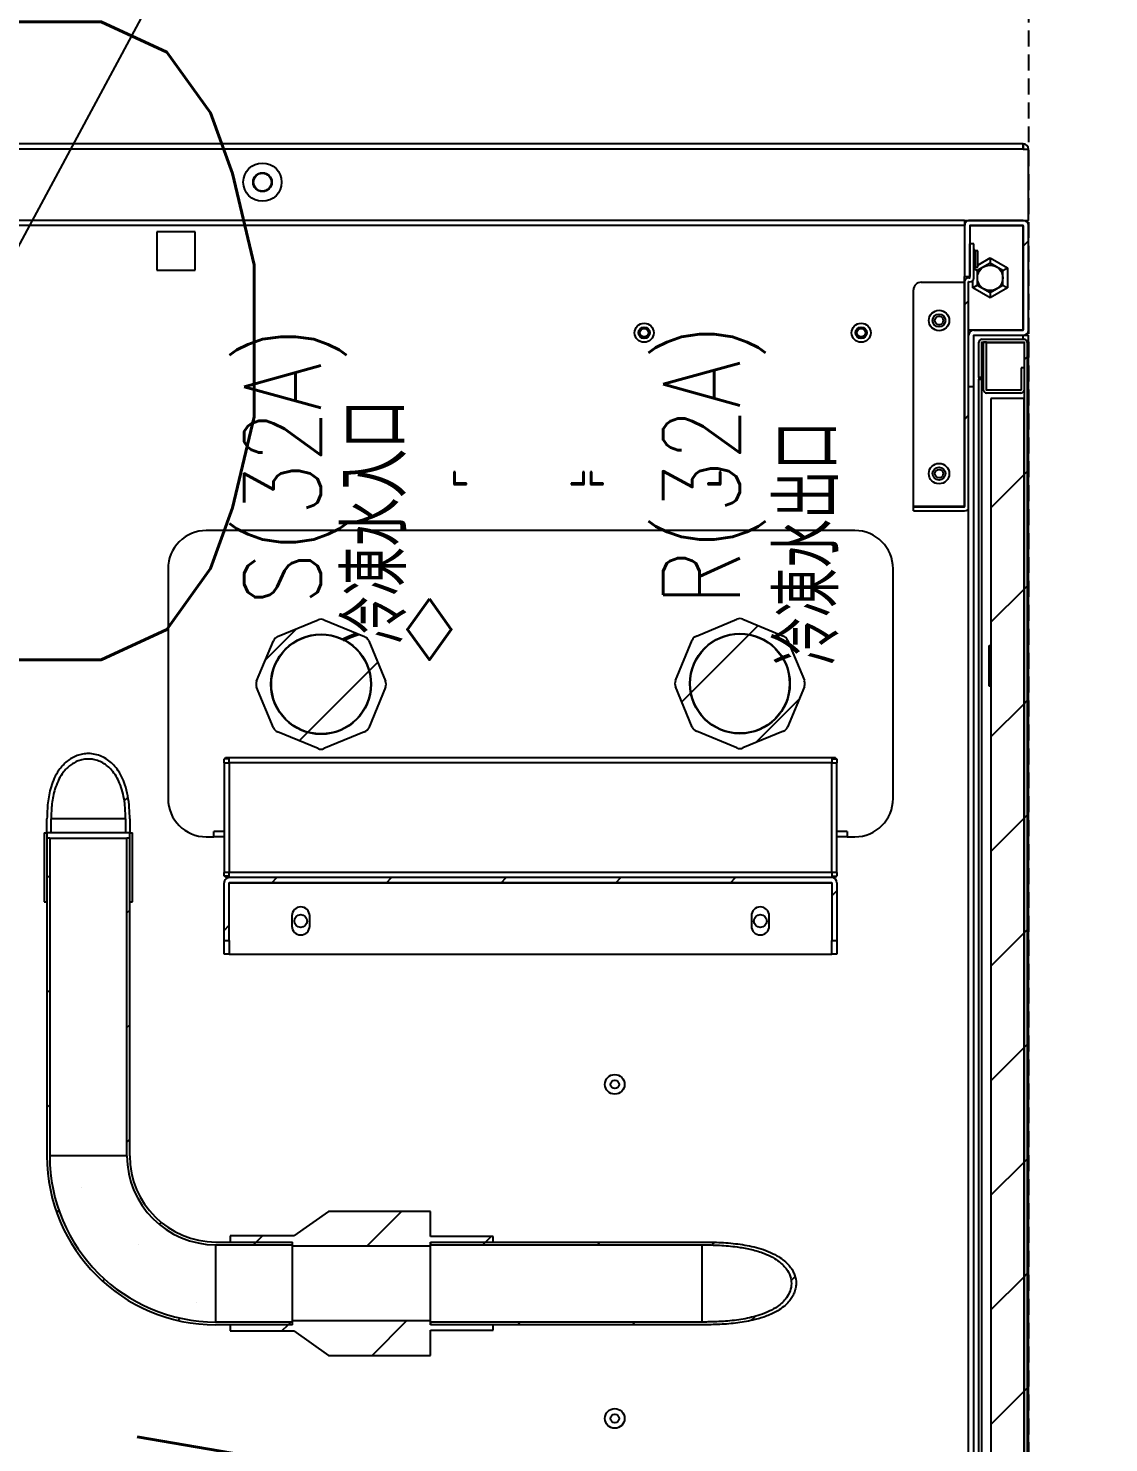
# Model space of a CAD drawing. Extents: x 225000 to 2157367, y 208400 to 840900.
# Drawn here: x 509814 to 510237, y 406983 to 407538 of the extents above; entities that cross this region are included whole.
import ezdxf
from ezdxf.enums import TextEntityAlignment as Align

# ---------------------------------------------------------------- set-up
doc = ezdxf.new("R2010")
doc.units = 0
doc.header["$LTSCALE"] = 10
doc.linetypes.add('XFDP20-DC-PH1$0$HIDDEN2', pattern=[0.1875, 0.125, -0.0625])
doc.linetypes.add('XFM2D20-DC$0$HIDDEN', pattern=[0.3, 0.2, -0.1])
for name, color, linetype in [('XFDP20-DC-PH1$0$A-EQ (PH1)', 15, 'XFDP20-DC-PH1$0$HIDDEN2'), ('XFM2D20-DC$0$M-DUCT-TEXT', 4, 'Continuous'), ('XFM2D20-DC$0$M-DUCT-TEXT-Line', 3, 'Continuous'), ('XFM2Q20-DC$0$EQUIP', 22, 'Continuous')]:
    doc.layers.add(name, color=color, linetype=linetype)
doc.styles.add('XFM2D20-DC$0$aa-txt', font='simplex.shx', dxfattribs={"width": 0.8, "bigfont": 'CHINA.shx'})
doc.styles.add('XFM2Q20-DC$0$XOL30-HVAC-EQ-L194205$0$Standard', font='txt.shx', dxfattribs={"width": 0.8, "bigfont": 'chineset.shx'})
doc.dimstyles.new('XFM2D20-DC$0$adim-100', dxfattribs={"dimscale": 100, "dimtxt": 0.25, "dimasz": 2.5, "dimexe": 0.1, "dimexo": 0.5, "dimgap": 0.15, "dimtad": 0, "dimdec": 4, "dimdsep": 46, "dimtxsty": 'XFM2D20-DC$0$aa-txt', "dimcen": 2.5, "dimclrd": 256, "dimclre": 256, "dimclrt": 256, "dimadec": 0, "dimazin": 0, "dimtfac": 1, "dimtdec": 4, "dimtmove": 0, "dimatfit": 3, "dimfxl": 1, "dimtolj": 1, "dimtzin": 0, "dimarcsym": 0})
pattern_1 = [(225, (543042.673, 161847.996), (22.45064, -22.45064), [])]
pattern_2 = [(225, (543042.67, 161847.996), (44.9013, -44.9013), []), (225, (542997.77, 161847.996), (44.9013, -44.9013), [31.75, -15.875])]

# ---------------------------------------------------------------- blocks, each defined once
blk = doc.blocks.new('Data Center Layout_L20')
blk.add_line((511825.59, 211202.31), (498925.59, 187202.31))
blk = doc.blocks.new('XFDP20-DC-PH1')
at = {"layer": 'XFDP20-DC-PH1$0$A-EQ (PH1)', "ltscale": 5, "elevation": 0}
blk.add_lwpolyline([(510205.59, 206402.31), (500475.59, 206402.31), (500475.59, 207602.31), (510205.59, 207602.31)], close=True, dxfattribs=at)
blk = doc.blocks.new('XFM2Q20-DC$0$RC-96 KW')
at = {"layer": 'XFM2Q20-DC$0$EQUIP'}
h = blk.add_hatch(dxfattribs=at)
h.set_pattern_fill('ANSI31', color=256, scale=10, angle=180, style=0)
h.set_pattern_definition(pattern_1)
edge = h.paths.add_edge_path(flags=0)
edge.add_line((538808.64, 160147.09), (538807.44, 160147.09))
edge.add_line((538807.44, 160147.09), (538807.44, 160133.3))
edge.add_arc((538807.43, 160133.3), 0.01, 270, 360, ccw=False)
edge.add_line((538807.43, 160133.29), (538790.95, 160133.29))
edge.add_arc((538790.95, 160133.3), 0.01, 180, 270, ccw=False)
edge.add_line((538790.94, 160133.3), (538790.94, 161067.88))
edge.add_arc((538790.95, 161067.88), 0.01, 450, 540, ccw=False)
edge.add_line((538790.95, 161067.89), (538807.43, 161067.89))
edge.add_arc((538807.43, 161067.88), 0.01, 360, 450, ccw=False)
edge.add_line((538807.44, 161067.88), (538807.44, 161054.09))
edge.add_line((538807.44, 161054.09), (538808.64, 161054.09))
edge.add_line((538808.64, 161054.09), (538808.64, 161067.88))
edge.add_arc((538807.43, 161067.88), 1.21, 360, 450)
edge.add_line((538807.43, 161069.09), (538790.95, 161069.09))
edge.add_arc((538790.95, 161067.88), 1.21, 450, 540)
edge.add_line((538789.74, 161067.88), (538789.74, 160133.3))
edge.add_arc((538790.95, 160133.3), 1.21, 180, 270)
edge.add_line((538790.95, 160132.09), (538807.43, 160132.09))
edge.add_arc((538807.43, 160133.3), 1.21, 270, 360)
edge.add_line((538808.64, 160133.3), (538808.64, 160147.09))
h = blk.add_hatch(dxfattribs=at)
h.set_pattern_fill('ANSI31', color=256, scale=10, angle=180, style=0)
h.set_pattern_definition(pattern_1)
h.paths.add_polyline_path([(538803.94, 160155.29), (538803.94, 161045.89), (538790.94, 161045.89), (538790.94, 160155.29)], flags=0)
h = blk.add_hatch(dxfattribs=at)
h.set_pattern_fill('ANSI31', color=256, scale=10, angle=180, style=0)
h.set_pattern_definition(pattern_1)
edge = h.paths.add_edge_path(flags=0)
edge.add_line((539023.44, 160530.33), (539023.44, 160520.44))
edge.add_line((539023.44, 160520.44), (538998.94, 160520.44))
edge.add_line((538998.94, 160520.44), (538998.94, 160518.3))
edge.add_line((538998.94, 160518.3), (539023.44, 160518.3))
edge.add_line((539023.44, 160518.3), (539023.44, 160516.67))
edge.add_line((539023.44, 160516.67), (539077.44, 160516.67))
edge.add_line((539077.44, 160516.67), (539077.44, 160518.3))
edge.add_line((539077.44, 160518.3), (539101.94, 160518.3))
edge.add_line((539101.94, 160518.3), (539101.94, 160520.71))
edge.add_line((539101.94, 160520.71), (539076.94, 160520.71))
edge.add_spline(control_points=[(539076.94, 160520.71), (539072.47, 160523.95), (539067.96, 160527.15), (539063.44, 160530.33)], knot_values=[0.114698, 0.114698, 0.114698, 0.114698, 0.131287, 0.131287, 0.131287, 0.131287], weights=[1, 1, 1, 1], degree=3, periodic=0)
edge.add_line((539063.44, 160530.33), (539023.44, 160530.33))
h = blk.add_hatch(dxfattribs=at)
h.set_pattern_fill('ANSI31', color=256, scale=10, angle=180, style=0)
h.set_pattern_definition(pattern_1)
edge = h.paths.add_edge_path(flags=0)
edge.add_line((538917.04, 160485.86), (539023.44, 160485.86))
edge.add_line((539023.44, 160485.86), (539023.44, 160486.95))
edge.add_line((539023.44, 160486.95), (538917.04, 160486.95))
edge.add_spline(control_points=[(538917.04, 160486.95), (538912.47, 160486.95), (538907.88, 160487.16), (538903.35, 160487.77), (538899.96, 160488.22), (538896.57, 160488.92), (538893.35, 160490.09), (538891.23, 160490.86), (538889.15, 160491.87), (538887.32, 160493.2), (538886.13, 160494.06), (538885.03, 160495.09), (538884.14, 160496.27), (538883.46, 160497.18), (538882.89, 160498.21), (538882.54, 160499.3), (538882.24, 160500.19), (538882.08, 160501.14), (538882.08, 160502.08), (538882.08, 160503.1), (538882.27, 160504.12), (538882.61, 160505.08), (538882.95, 160506.03), (538883.44, 160506.94), (538884.04, 160507.76), (538884.96, 160509.03), (538886.15, 160510.13), (538887.42, 160511.04), (538889.51, 160512.53), (538891.9, 160513.61), (538894.33, 160514.42), (538900.85, 160516.58), (538907.89, 160517.08), (538914.76, 160517.2), (538915.52, 160517.21), (538916.28, 160517.22), (538917.04, 160517.22)], knot_values=[0.12517, 0.12517, 0.12517, 0.12517, 0.139, 0.139, 0.139, 0.149359, 0.149359, 0.149359, 0.156209, 0.156209, 0.156209, 0.160662, 0.160662, 0.160662, 0.164117, 0.164117, 0.164117, 0.16695, 0.16695, 0.16695, 0.169995, 0.169995, 0.169995, 0.173018, 0.173018, 0.173018, 0.177746, 0.177746, 0.177746, 0.185473, 0.185473, 0.185473, 0.206371, 0.206371, 0.206371, 0.20866, 0.20866, 0.20866, 0.20866], weights=[1, 1, 1, 1, 1, 1, 1, 1, 1, 1, 1, 1, 1, 1, 1, 1, 1, 1, 1, 1, 1, 1, 1, 1, 1, 1, 1, 1, 1, 1, 1, 1, 1, 1, 1, 1, 1], degree=3, periodic=0)
edge.add_line((538917.04, 160517.22), (539023.44, 160517.22))
edge.add_line((539023.44, 160517.22), (539023.44, 160518.3))
edge.add_line((539023.44, 160518.3), (538917.04, 160518.3))
edge.add_spline(control_points=[(538917.04, 160518.3), (538910.08, 160518.3), (538903.02, 160517.94), (538896.27, 160516.26), (538893.19, 160515.49), (538890.13, 160514.4), (538887.41, 160512.76), (538885.8, 160511.79), (538884.28, 160510.6), (538883.05, 160509.18), (538882.21, 160508.2), (538881.49, 160507.09), (538881, 160505.9), (538880.5, 160504.7), (538880.22, 160503.38), (538880.22, 160502.08), (538880.22, 160501.8), (538880.23, 160501.51), (538880.26, 160501.23), (538880.35, 160500.11), (538880.66, 160499), (538881.12, 160497.98), (538881.66, 160496.77), (538882.44, 160495.65), (538883.33, 160494.67), (538884.59, 160493.29), (538886.12, 160492.15), (538887.73, 160491.21), (538889.96, 160489.92), (538892.4, 160488.98), (538894.88, 160488.28), (538902.02, 160486.25), (538909.61, 160485.86), (538917.04, 160485.86)], knot_values=[0.133975, 0.133975, 0.133975, 0.133975, 0.155289, 0.155289, 0.155289, 0.164946, 0.164946, 0.164946, 0.170642, 0.170642, 0.170642, 0.174542, 0.174542, 0.174542, 0.178487, 0.178487, 0.178487, 0.179339, 0.179339, 0.179339, 0.182746, 0.182746, 0.182746, 0.186791, 0.186791, 0.186791, 0.192477, 0.192477, 0.192477, 0.200322, 0.200322, 0.200322, 0.223181, 0.223181, 0.223181, 0.223181], weights=[1, 1, 1, 1, 1, 1, 1, 1, 1, 1, 1, 1, 1, 1, 1, 1, 1, 1, 1, 1, 1, 1, 1, 1, 1, 1, 1, 1, 1, 1, 1, 1, 1, 1], degree=3, periodic=0)
h = blk.add_hatch(dxfattribs=at)
h.set_pattern_fill('ANSI31', color=256, scale=10, angle=180, style=0)
h.set_pattern_definition(pattern_1)
edge = h.paths.add_edge_path(flags=0)
edge.add_line((539172.57, 160327.58), (539173.65, 160327.58))
edge.add_line((539173.65, 160327.58), (539173.65, 160452.08))
edge.add_arc((539107.44, 160452.08), 66.22, 360, 450)
edge.add_line((539107.44, 160518.3), (539077.44, 160518.3))
edge.add_line((539077.44, 160518.3), (539077.44, 160517.22))
edge.add_line((539077.44, 160517.22), (539107.44, 160517.22))
edge.add_arc((539107.44, 160452.08), 65.13, 360, 450, ccw=False)
edge.add_line((539172.57, 160452.08), (539172.57, 160327.58))
h = blk.add_hatch(dxfattribs=at)
h.set_pattern_fill('ANSI31', color=256, scale=10, angle=180, style=0)
h.set_pattern_definition(pattern_1)
edge = h.paths.add_edge_path(flags=0)
edge.add_line((538998.94, 160485.86), (538998.94, 160483.72))
edge.add_line((538998.94, 160483.72), (539023.44, 160483.72))
edge.add_line((539023.44, 160483.72), (539023.44, 160473.84))
edge.add_line((539023.44, 160473.84), (539063.44, 160473.84))
edge.add_spline(control_points=[(539063.44, 160473.84), (539067.96, 160477.02), (539072.47, 160480.21), (539076.94, 160483.46)], knot_values=[0.043511, 0.043511, 0.043511, 0.043511, 0.060088, 0.060088, 0.060088, 0.060088], weights=[1, 1, 1, 1], degree=3, periodic=0)
edge.add_line((539076.94, 160483.46), (539101.94, 160483.46))
edge.add_line((539101.94, 160483.46), (539101.94, 160485.86))
edge.add_line((539101.94, 160485.86), (539077.44, 160485.86))
edge.add_line((539077.44, 160485.86), (539077.44, 160487.5))
edge.add_line((539077.44, 160487.5), (539023.44, 160487.5))
edge.add_line((539023.44, 160487.5), (539023.44, 160485.86))
edge.add_line((539023.44, 160485.86), (538998.94, 160485.86))
h = blk.add_hatch(dxfattribs=at)
h.set_pattern_fill('ANSI31', color=256, scale=10, angle=180, style=0)
h.set_pattern_definition(pattern_1)
edge = h.paths.add_edge_path(flags=0)
edge.add_arc((539107.44, 160452.08), 33.78, 360, 450, ccw=False)
edge.add_line((539141.22, 160452.08), (539141.22, 160327.58))
edge.add_line((539141.22, 160327.58), (539142.3, 160327.58))
edge.add_line((539142.3, 160327.58), (539142.3, 160452.08))
edge.add_arc((539107.44, 160452.08), 34.87, 360, 450)
edge.add_line((539107.44, 160486.95), (539077.44, 160486.95))
edge.add_line((539077.44, 160486.95), (539077.44, 160485.86))
edge.add_line((539077.44, 160485.86), (539107.44, 160485.86))
h = blk.add_hatch(dxfattribs=at)
h.set_pattern_fill('ANSI31', color=256, scale=10, angle=180, style=0)
h.set_pattern_definition(pattern_1)
edge = h.paths.add_edge_path(flags=0)
edge.add_line((539104.24, 160345.07), (539104.24, 160367.69))
edge.add_line((539104.24, 160367.69), (539102.24, 160367.69))
edge.add_line((539102.24, 160367.69), (539102.24, 160345.07))
edge.add_arc((539102.23, 160345.07), 0.01, 270, 360, ccw=False)
edge.add_line((539102.23, 160345.06), (538866.25, 160345.06))
edge.add_arc((538866.25, 160345.07), 0.01, 180, 270, ccw=False)
edge.add_line((538866.24, 160345.07), (538866.24, 160367.69))
edge.add_line((538866.24, 160367.69), (538864.24, 160367.69))
edge.add_line((538864.24, 160367.69), (538864.24, 160345.07))
edge.add_arc((538866.25, 160345.07), 2.01, 180, 270)
edge.add_line((538866.25, 160343.06), (539102.23, 160343.06))
edge.add_arc((539102.23, 160345.07), 2.01, 270, 360)
h = blk.add_hatch(dxfattribs=at)
h.set_pattern_fill('ANSI31', color=256, scale=10, angle=180, style=0)
h.set_pattern_definition(pattern_1)
h.paths.add_polyline_path([(539141.23, 160352.58), (539140.15, 160352.58), (539140.15, 160325.58), (539141.23, 160325.58)], flags=0)
h = blk.add_hatch(dxfattribs=at)
h.set_pattern_fill('ANSI31', color=256, scale=10, angle=180, style=0)
h.set_pattern_definition(pattern_1)
edge = h.paths.add_edge_path(flags=0)
edge.add_line((539142.86, 160325.58), (539141.23, 160325.58))
edge.add_line((539141.23, 160325.58), (539141.23, 160320.08))
edge.add_spline(control_points=[(539141.23, 160320.08), (539141.23, 160318.62), (539141.28, 160317.16), (539141.39, 160315.71), (539141.62, 160312.61), (539142.13, 160309.5), (539143.12, 160306.56), (539143.84, 160304.43), (539144.85, 160302.35), (539146.19, 160300.55), (539147.23, 160299.15), (539148.49, 160297.88), (539149.93, 160296.89), (539151.37, 160295.89), (539153.03, 160295.15), (539154.74, 160294.78), (539155.62, 160294.58), (539156.53, 160294.48), (539157.44, 160294.48), (539158.94, 160294.48), (539160.46, 160294.76), (539161.87, 160295.28), (539163.28, 160295.8), (539164.61, 160296.58), (539165.78, 160297.51), (539167, 160298.49), (539168.07, 160299.67), (539168.97, 160300.95), (539170.36, 160302.93), (539171.36, 160305.2), (539172.05, 160307.52), (539173.26, 160311.56), (539173.64, 160315.86), (539173.64, 160320.08)], knot_values=[0.100824, 0.100824, 0.100824, 0.100824, 0.105186, 0.105186, 0.105186, 0.114477, 0.114477, 0.114477, 0.121226, 0.121226, 0.121226, 0.126439, 0.126439, 0.126439, 0.131705, 0.131705, 0.131705, 0.134382, 0.134382, 0.134382, 0.138893, 0.138893, 0.138893, 0.143384, 0.143384, 0.143384, 0.148053, 0.148053, 0.148053, 0.155325, 0.155325, 0.155325, 0.168047, 0.168047, 0.168047, 0.168047], weights=[1, 1, 1, 1, 1, 1, 1, 1, 1, 1, 1, 1, 1, 1, 1, 1, 1, 1, 1, 1, 1, 1, 1, 1, 1, 1, 1, 1, 1, 1, 1, 1, 1, 1], degree=3, periodic=0)
edge.add_line((539173.64, 160320.08), (539173.64, 160325.58))
edge.add_line((539173.64, 160325.58), (539172.01, 160325.58))
edge.add_line((539172.01, 160325.58), (539172.01, 160320.08))
edge.add_spline(control_points=[(539172.01, 160320.08), (539172.01, 160320.07), (539172.01, 160320.06), (539172.01, 160320.05), (539172.01, 160316.13), (539171.64, 160312.15), (539170.51, 160308.41), (539169.86, 160306.28), (539168.94, 160304.19), (539167.66, 160302.38), (539166.86, 160301.24), (539165.91, 160300.19), (539164.83, 160299.32), (539163.8, 160298.48), (539162.62, 160297.79), (539161.37, 160297.33), (539160.12, 160296.86), (539158.77, 160296.61), (539157.44, 160296.61), (539156.79, 160296.61), (539156.14, 160296.67), (539155.5, 160296.78), (539154.01, 160297.04), (539152.54, 160297.63), (539151.25, 160298.45), (539149.98, 160299.26), (539148.84, 160300.31), (539147.88, 160301.48), (539146.59, 160303.08), (539145.61, 160304.93), (539144.89, 160306.85), (539144.02, 160309.16), (539143.51, 160311.61), (539143.21, 160314.05), (539142.97, 160316.05), (539142.86, 160318.07), (539142.86, 160320.08)], knot_values=[0.093058, 0.093058, 0.093058, 0.093058, 0.093095, 0.093095, 0.093095, 0.105054, 0.105054, 0.105054, 0.111829, 0.111829, 0.111829, 0.116034, 0.116034, 0.116034, 0.120074, 0.120074, 0.120074, 0.124134, 0.124134, 0.124134, 0.126073, 0.126073, 0.126073, 0.130712, 0.130712, 0.130712, 0.135304, 0.135304, 0.135304, 0.14154, 0.14154, 0.14154, 0.149023, 0.149023, 0.149023, 0.155146, 0.155146, 0.155146, 0.155146], weights=[1, 1, 1, 1, 1, 1, 1, 1, 1, 1, 1, 1, 1, 1, 1, 1, 1, 1, 1, 1, 1, 1, 1, 1, 1, 1, 1, 1, 1, 1, 1, 1, 1, 1, 1, 1, 1], degree=3, periodic=0)
edge.add_line((539142.86, 160320.08), (539142.86, 160325.58))
h = blk.add_hatch(dxfattribs=at)
h.set_pattern_fill('ANSI31', color=256, scale=10, angle=180, style=0)
h.set_pattern_definition(pattern_1)
edge = h.paths.add_edge_path(flags=0)
edge.add_line((538920.89, 160250.03), (538927.47, 160265.91))
edge.add_arc((538924.7, 160267.06), 3, 337.5, 382.5)
edge.add_line((538927.47, 160268.21), (538920.89, 160284.09))
edge.add_arc((538918.12, 160282.94), 3, 382.5, 427.5)
edge.add_line((538919.26, 160285.71), (538903.38, 160292.29))
edge.add_arc((538902.24, 160289.52), 3, 427.5, 472.5)
edge.add_line((538901.09, 160292.29), (538885.21, 160285.71))
edge.add_arc((538886.35, 160282.94), 3, 472.5, 517.5)
edge.add_line((538883.58, 160284.09), (538877, 160268.21))
edge.add_arc((538879.78, 160267.06), 3, 517.5, 562.5)
edge.add_line((538877, 160265.91), (538883.58, 160250.03))
edge.add_arc((538886.35, 160251.18), 3, 202.5, 247.5)
edge.add_line((538885.21, 160248.41), (538901.09, 160241.83))
edge.add_arc((538902.24, 160244.6), 3, 247.5, 292.5)
edge.add_line((538903.38, 160241.83), (538919.26, 160248.41))
edge.add_arc((538918.12, 160251.18), 3, 292.5, 337.5)
edge = h.paths.add_edge_path(flags=0)
edge.add_arc((538902.24, 160267.06), 19.46, 180, 540)
h = blk.add_hatch(dxfattribs=at)
h.set_pattern_fill('ANSI31', color=256, scale=10, angle=180, style=0)
h.set_pattern_definition(pattern_1)
edge = h.paths.add_edge_path(flags=0)
edge.add_line((539084.94, 160250.29), (539091.52, 160266.17))
edge.add_arc((539088.75, 160267.31), 3, 337.5, 382.5)
edge.add_line((539091.52, 160268.46), (539084.94, 160284.34))
edge.add_arc((539082.17, 160283.2), 3, 382.5, 427.5)
edge.add_line((539083.32, 160285.97), (539067.44, 160292.55))
edge.add_arc((539066.29, 160289.77), 3, 427.5, 472.5)
edge.add_line((539065.14, 160292.55), (539049.26, 160285.97))
edge.add_arc((539050.41, 160283.2), 3, 472.5, 517.5)
edge.add_line((539047.64, 160284.34), (539041.06, 160268.46))
edge.add_arc((539043.83, 160267.31), 3, 517.5, 562.5)
edge.add_line((539041.06, 160266.17), (539047.64, 160250.29))
edge.add_arc((539050.41, 160251.43), 3, 202.5, 247.5)
edge.add_line((539049.26, 160248.66), (539065.14, 160242.08))
edge.add_arc((539066.29, 160244.86), 3, 247.5, 292.5)
edge.add_line((539067.44, 160242.08), (539083.32, 160248.66))
edge.add_arc((539082.17, 160251.43), 3, 292.5, 337.5)
edge = h.paths.add_edge_path(flags=0)
edge.add_arc((539066.29, 160267.31), 19.46, 180, 540)
h = blk.add_hatch(dxfattribs=at)
h.set_pattern_fill('ANSI33', color=256, scale=10, angle=180, style=0)
h.set_pattern_definition(pattern_2)
edge = h.paths.add_edge_path(flags=0)
edge.add_arc((538902.24, 160267.06), 19.62, 180, 540)
h = blk.add_hatch(dxfattribs=at)
h.set_pattern_fill('ANSI33', color=256, scale=10, angle=180, style=0)
h.set_pattern_definition(pattern_2)
edge = h.paths.add_edge_path(flags=0)
edge.add_arc((539066.29, 160267.31), 19.62, 180, 540)
h = blk.add_hatch(dxfattribs=at)
h.set_pattern_fill('ANSI31', color=256, scale=10, angle=180, style=0)
h.set_pattern_definition(pattern_1)
edge = h.paths.add_edge_path(flags=0)
edge.add_line((538812.63, 160109.69), (538812.25, 160109.69))
edge.add_arc((538812.25, 160108.08), 1.61, 450, 540)
edge.add_line((538810.64, 160108.08), (538810.64, 160094.69))
edge.add_line((538810.64, 160094.69), (538812.24, 160094.69))
edge.add_line((538812.24, 160094.69), (538812.24, 160108.08))
edge.add_arc((538812.25, 160108.08), 0.01, 450, 540, ccw=False)
edge.add_line((538812.25, 160108.09), (538812.63, 160108.09))
edge.add_arc((538812.63, 160109.7), 1.61, 270, 360)
edge.add_line((538814.24, 160109.7), (538814.24, 160197.78))
edge.add_arc((538814.25, 160197.78), 0.01, 450, 540, ccw=False)
edge.add_line((538814.25, 160197.79), (538834.24, 160197.79))
edge.add_line((538834.24, 160197.79), (538834.24, 160199.39))
edge.add_line((538834.24, 160199.39), (538814.25, 160199.39))
edge.add_arc((538814.25, 160197.78), 1.61, 450, 540)
edge.add_line((538812.64, 160197.78), (538812.64, 160109.7))
edge.add_arc((538812.63, 160109.7), 0.01, 270, 360, ccw=False)
h = blk.add_hatch(dxfattribs=at)
h.set_pattern_fill('ANSI31', color=256, scale=10, angle=180, style=0)
h.set_pattern_definition(pattern_1)
edge = h.paths.add_edge_path(flags=0)
edge.add_line((538810.63, 160130.59), (538791.24, 160130.59))
edge.add_arc((538791.24, 160128.59), 2, 450, 540)
edge.add_line((538789.24, 160128.59), (538789.24, 160087.59))
edge.add_arc((538791.24, 160087.59), 2, 180, 270)
edge.add_line((538791.24, 160085.59), (538812.23, 160085.59))
edge.add_arc((538812.23, 160087.59), 2, 270, 360)
edge.add_line((538814.24, 160087.59), (538814.24, 160107.59))
edge.add_line((538814.24, 160107.59), (538812.24, 160107.59))
edge.add_line((538812.24, 160107.59), (538812.24, 160087.59))
edge.add_arc((538812.23, 160087.59), 0.001, 270, 360, ccw=False)
edge.add_line((538812.23, 160087.59), (538791.24, 160087.59))
edge.add_arc((538791.24, 160087.59), 0.001, 180, 270, ccw=False)
edge.add_line((538791.24, 160087.59), (538791.24, 160128.59))
edge.add_arc((538791.24, 160128.59), 0.001, 450, 540, ccw=False)
edge.add_line((538791.24, 160128.59), (538810.63, 160128.59))
edge.add_arc((538810.63, 160130.59), 2, 270, 360)
edge.add_line((538812.64, 160130.59), (538812.64, 160150.59))
edge.add_line((538812.64, 160150.59), (538810.64, 160150.59))
edge.add_line((538810.64, 160150.59), (538810.64, 160130.59))
edge.add_arc((538810.63, 160130.59), 0.001, 270, 360, ccw=False)
for p, q in [((538789.24, 161070.59, 0), (538789.24, 160130.59, 0)), ((538789.74, 160133.3, 0), (538789.74, 161067.88, 0)), ((538790.94, 160133.3, 0), (538790.94, 161067.88, 0)), ((538807.43, 161067.79, 0), (538807.43, 160133.39, 0)), ((538810.63, 161070.59, 0), (538810.63, 160130.59, 0)), ((538807.44, 161053.38, 0), (538807.44, 160147.8, 0)), ((538808.64, 161053.38, 0), (538808.64, 160147.8, 0)), ((538790.94, 161045.89, 0), (538790.94, 160155.29, 0)), ((538803.94, 160155.29, 0), (538803.94, 161045.89, 0)), ((538810.64, 160842.28, 0), (538810.64, 160150.59, 0)), ((538812.65, 160623.44, 0), (538812.65, 160197.96, 0)), ((539063.44, 160530.33, 0), (539023.44, 160530.33, 0)), ((539023.44, 160530.33, 0), (539023.44, 160520.44, 0)), ((539076.94, 160520.71, 0), (539063.44, 160530.33, 0)), ((538917.04, 160518.3, 0), (539023.44, 160518.3, 0)), ((539023.44, 160520.44, 0), (538998.94, 160520.44, 0)), ((538998.94, 160520.44, 0), (538998.94, 160518.3, 0)), ((538998.94, 160518.3, 0), (539023.44, 160518.3, 0)), ((539023.44, 160517.22, 0), (539023.44, 160518.3, 0)), ((539023.44, 160518.3, 0), (539023.44, 160516.67, 0)), ((539101.94, 160520.71, 0), (539076.94, 160520.71, 0)), ((539077.44, 160518.3, 0), (539077.44, 160517.22, 0)), ((539077.44, 160518.3, 0), (539107.44, 160518.3, 0)), ((539077.44, 160518.3, 0), (539101.94, 160518.3, 0)), ((539077.44, 160518.3, 0), (539077.44, 160516.67, 0)), ((539101.94, 160518.3, 0), (539101.94, 160520.71, 0)), ((538917.04, 160517.22, 0), (539023.44, 160517.22, 0)), ((538917.04, 160517.22, 0), (538917.04, 160486.95, 0)), ((539077.44, 160516.67, 0), (539023.44, 160516.67, 0)), ((539023.44, 160516.67, 0), (539023.44, 160487.5, 0)), ((539077.44, 160517.22, 0), (539107.44, 160517.22, 0)), ((539077.44, 160516.67, 0), (539077.44, 160487.5, 0)), ((539107.44, 160517.22, 0), (539107.44, 160486.95, 0)), ((539023.44, 160486.95, 0), (538917.04, 160486.95, 0)), ((539023.44, 160485.86, 0), (538917.04, 160485.86, 0)), ((539023.44, 160485.86, 0), (538998.94, 160485.86, 0)), ((538998.94, 160485.86, 0), (538998.94, 160483.72, 0)), ((539023.44, 160487.5, 0), (539023.44, 160485.86, 0)), ((539023.44, 160487.5, 0), (539077.44, 160487.5, 0)), ((539023.44, 160485.86, 0), (539023.44, 160486.95, 0)), ((539077.44, 160487.5, 0), (539077.44, 160485.86, 0)), ((539077.44, 160486.95, 0), (539077.44, 160485.86, 0)), ((539107.44, 160486.95, 0), (539077.44, 160486.95, 0)), ((539107.44, 160485.86, 0), (539077.44, 160485.86, 0)), ((539101.94, 160485.86, 0), (539077.44, 160485.86, 0)), ((539101.94, 160483.46, 0), (539101.94, 160485.86, 0)), ((538998.94, 160483.72, 0), (539023.44, 160483.72, 0)), ((539023.44, 160483.72, 0), (539023.44, 160473.84, 0)), ((539063.44, 160473.84, 0), (539076.94, 160483.46, 0)), ((539076.94, 160483.46, 0), (539101.94, 160483.46, 0)), ((539023.44, 160473.84, 0), (539063.44, 160473.84, 0)), ((539141.22, 160452.08, 0), (539141.22, 160327.58, 0)), ((539142.3, 160452.08, 0), (539172.57, 160452.08, 0)), ((539142.3, 160452.08, 0), (539142.3, 160327.58, 0)), ((539172.57, 160327.58, 0), (539172.57, 160452.08, 0)), ((539173.65, 160327.58, 0), (539173.65, 160452.08, 0)), ((538864.24, 160373.06, 0), (538866.24, 160373.06, 0)), ((538864.24, 160372.89, 0), (538864.24, 160373.06, 0)), ((538866.24, 160372.89, 0), (538864.24, 160372.89, 0)), ((538864.24, 160367.69, 0), (538864.24, 160372.89, 0)), ((538866.24, 160373.06, 0), (538866.24, 160372.89, 0)), ((539102.24, 160373.06, 0), (538866.24, 160373.06, 0)), ((538866.24, 160372.89, 0), (538866.24, 160367.69, 0)), ((539102.24, 160373.06, 0), (539104.24, 160373.06, 0)), ((539102.24, 160372.89, 0), (539102.24, 160373.06, 0)), ((539104.24, 160372.89, 0), (539102.24, 160372.89, 0)), ((539102.24, 160367.69, 0), (539102.24, 160372.89, 0)), ((539104.24, 160373.06, 0), (539104.24, 160372.89, 0)), ((539104.24, 160372.89, 0), (539104.24, 160367.69, 0)), ((538866.24, 160367.69, 0), (538864.24, 160367.69, 0)), ((538864.24, 160345.07, 0), (538864.24, 160367.69, 0)), ((538866.24, 160345.07, 0), (538866.24, 160367.69, 0)), ((539102.24, 160367.69, 0), (539102.24, 160345.07, 0)), ((539104.24, 160367.69, 0), (539102.24, 160367.69, 0)), ((539104.24, 160367.69, 0), (539104.24, 160345.07, 0)), ((538890.74, 160362.06, 0), (538890.74, 160358.06, 0)), ((538897.74, 160358.06, 0), (538897.74, 160362.06, 0)), ((539070.74, 160362.06, 0), (539070.74, 160358.06, 0)), ((539077.74, 160358.06, 0), (539077.74, 160362.06, 0)), ((539141.23, 160352.58, 0), (539140.15, 160352.58, 0)), ((539140.15, 160352.58, 0), (539140.15, 160325.58, 0)), ((539141.23, 160352.58, 0), (539141.23, 160325.58, 0)), ((539173.64, 160325.58, 0), (539173.64, 160352.58, 0)), ((539174.72, 160352.58, 0), (539173.64, 160352.58, 0)), ((539174.72, 160325.58, 0), (539174.72, 160352.58, 0)), ((538866.24, 160342.55, 0), (538864.24, 160342.55, 0)), ((538864.24, 160341.05, 0), (538864.24, 160342.55, 0)), ((538864.24, 160341.05, 0), (538864.24, 160298.07, 0)), ((538864.74, 160342.55, 0), (538864.74, 160343.06, 0)), ((538864.74, 160343.06, 0), (538866.24, 160343.06, 0)), ((539102.24, 160345.07, 0), (538866.24, 160345.07, 0)), ((538866.24, 160341.05, 0), (538866.24, 160343.06, 0)), ((538866.24, 160343.06, 0), (539102.24, 160343.06, 0)), ((538866.24, 160341.05, 0), (538866.25, 160341.05, 0)), ((538866.25, 160345.06, 0), (539102.23, 160345.06, 0)), ((538866.25, 160341.05, 0), (538866.25, 160298.07, 0)), ((538866.25, 160341.05, 0), (539102.23, 160341.05, 0)), ((539102.23, 160341.05, 0), (539102.24, 160341.05, 0)), ((539102.23, 160298.07, 0), (539102.23, 160341.05, 0)), ((539102.24, 160343.06, 0), (539102.24, 160341.05, 0)), ((539102.24, 160343.06, 0), (539103.74, 160343.06, 0)), ((539102.24, 160342.56, 0), (539104.24, 160342.56, 0)), ((539103.74, 160342.56, 0), (539103.74, 160343.06, 0)), ((539104.24, 160342.56, 0), (539104.24, 160341.06, 0)), ((539104.24, 160298.07, 0), (539104.24, 160341.05, 0)), ((538860.24, 160327.09, 0), (538857.24, 160327.09, 0)), ((538860.24, 160325.04, 0), (538860.24, 160327.09, 0)), ((538860.24, 160327.09, 0), (538864.24, 160327.09, 0)), ((538860.24, 160325.04, 0), (538864.24, 160325.04, 0)), ((539104.24, 160327.09, 0), (539108.24, 160327.09, 0)), ((539104.24, 160325.04, 0), (539108.24, 160325.04, 0)), ((539111.24, 160327.09, 0), (539108.24, 160327.09, 0)), ((539108.24, 160327.09, 0), (539108.24, 160325.04, 0)), ((539141.23, 160325.58, 0), (539140.15, 160325.58, 0)), ((539141.22, 160327.58, 0), (539142.3, 160327.58, 0)), ((539141.23, 160320.08, 0), (539141.23, 160325.58, 0)), ((539141.23, 160325.58, 0), (539142.86, 160325.58, 0)), ((539172.57, 160327.58, 0), (539142.3, 160327.58, 0)), ((539142.86, 160320.08, 0), (539142.86, 160325.58, 0)), ((539142.86, 160325.58, 0), (539172.01, 160325.58, 0)), ((539172.01, 160325.58, 0), (539172.01, 160320.08, 0)), ((539172.01, 160325.58, 0), (539173.64, 160325.58, 0)), ((539172.57, 160327.58, 0), (539173.65, 160327.58, 0)), ((539174.72, 160325.58, 0), (539173.64, 160325.58, 0)), ((539173.64, 160325.58, 0), (539173.64, 160320.08, 0)), ((539142.86, 160320.08, 0), (539172.01, 160320.08, 0)), ((538842.24, 160312.09, 0), (538842.24, 160222.09, 0)), ((539126.24, 160222.09, 0), (539126.24, 160312.09, 0)), ((538864.24, 160296.57, 0), (538864.24, 160298.07, 0)), ((538866.24, 160296.57, 0), (538864.24, 160296.57, 0)), ((538864.74, 160296.57, 0), (538864.74, 160296.06, 0)), ((538866.24, 160296.06, 0), (538864.74, 160296.06, 0)), ((538866.24, 160298.07, 0), (538866.25, 160298.07, 0)), ((538866.24, 160296.06, 0), (538866.24, 160298.07, 0)), ((539102.24, 160296.06, 0), (538866.24, 160296.06, 0)), ((538866.25, 160298.07, 0), (539102.23, 160298.07, 0)), ((539102.24, 160298.07, 0), (539102.23, 160298.07, 0)), ((539102.24, 160298.07, 0), (539102.24, 160296.06, 0)), ((539102.24, 160296.57, 0), (539104.24, 160296.57, 0)), ((539103.74, 160296.06, 0), (539102.24, 160296.06, 0)), ((539103.74, 160296.57, 0), (539103.74, 160296.06, 0)), ((539104.24, 160298.07, 0), (539104.24, 160296.57, 0)), ((538885.21, 160285.71, 0), (538901.09, 160292.29, 0)), ((538903.38, 160292.29, 0), (538919.26, 160285.71, 0)), ((539049.26, 160285.97, 0), (539065.14, 160292.55, 0)), ((539067.44, 160292.55, 0), (539083.32, 160285.97, 0)), ((538877, 160268.21, 0), (538883.58, 160284.09, 0)), ((538920.89, 160284.09, 0), (538927.47, 160268.21, 0)), ((539041.06, 160268.46, 0), (539047.64, 160284.34, 0)), ((539084.94, 160284.34, 0), (539091.52, 160268.46, 0)), ((538803.94, 160268.09, 0), (538804.64, 160268.09, 0)), ((538804.64, 160268.09, 0), (538804.64, 160252.09, 0)), ((538883.58, 160250.03, 0), (538877, 160265.91, 0)), ((538927.47, 160265.91, 0), (538920.89, 160250.03, 0)), ((539047.64, 160250.29, 0), (539041.06, 160266.17, 0)), ((539091.52, 160266.17, 0), (539084.94, 160250.29, 0)), ((538804.64, 160252.09, 0), (538803.94, 160252.09, 0)), ((538901.09, 160241.83, 0), (538885.21, 160248.41, 0)), ((538919.26, 160248.41, 0), (538903.38, 160241.83, 0)), ((539065.14, 160242.08, 0), (539049.26, 160248.66, 0)), ((539083.32, 160248.66, 0), (539067.44, 160242.08, 0)), ((538857.24, 160207.09, 0), (539111.24, 160207.09, 0)), ((538812.64, 160197.78, 0), (538812.64, 160109.7, 0)), ((538814.24, 160197.78, 0), (538814.24, 160109.7, 0)), ((538814.25, 160197.69, 0), (538814.24, 160197.69, 0)), ((538834.24, 160199.39, 0), (538814.25, 160199.39, 0)), ((538834.24, 160197.79, 0), (538814.25, 160197.79, 0)), ((538814.25, 160109.79, 0), (538814.25, 160197.69, 0)), ((538814.25, 160197.69, 0), (538834.24, 160197.69, 0)), ((538834.24, 160199.39, 0), (538834.24, 160197.79, 0)), ((538834.24, 160197.69, 0), (538834.24, 160112.79, 0)), ((538909.74, 160189.09, 0), (538909.74, 160184.09, 0)), ((538914.74, 160189.09, 0), (538909.74, 160189.09, 0)), ((538910.24, 160184.09, 0), (538910.24, 160188.59, 0)), ((538910.24, 160188.59, 0), (538914.74, 160188.59, 0)), ((538914.74, 160188.59, 0), (538914.74, 160189.09, 0)), ((538960.74, 160189.09, 0), (538955.74, 160189.09, 0)), ((538955.74, 160189.09, 0), (538955.74, 160188.59, 0)), ((538955.74, 160188.59, 0), (538960.24, 160188.59, 0)), ((538960.24, 160188.59, 0), (538960.24, 160184.09, 0)), ((538960.74, 160184.09, 0), (538960.74, 160189.09, 0)), ((538963.28, 160189.09, 0), (538963.28, 160184.09, 0)), ((538968.28, 160189.09, 0), (538963.28, 160189.09, 0)), ((538963.78, 160184.09, 0), (538963.78, 160188.59, 0)), ((538963.78, 160188.59, 0), (538968.28, 160188.59, 0)), ((538968.28, 160188.59, 0), (538968.28, 160189.09, 0)), ((539014.28, 160189.09, 0), (539009.28, 160189.09, 0)), ((539009.28, 160189.09, 0), (539009.28, 160188.59, 0)), ((539009.28, 160188.59, 0), (539013.78, 160188.59, 0)), ((539013.78, 160188.59, 0), (539013.78, 160184.09, 0)), ((539014.28, 160184.09, 0), (539014.28, 160189.09, 0)), ((538909.74, 160184.09, 0), (538910.24, 160184.09, 0)), ((538960.24, 160184.09, 0), (538960.74, 160184.09, 0)), ((538963.28, 160184.09, 0), (538963.78, 160184.09, 0)), ((539013.78, 160184.09, 0), (539014.28, 160184.09, 0)), ((538790.94, 160155.29, 0), (538803.94, 160155.29, 0)), ((538790.94, 160143.29, 0), (538790.94, 160152.08, 0)), ((538790.95, 160152.23, 0), (538790.95, 160155.29, 0)), ((538792.14, 160143.29, 0), (538792.14, 160152.08, 0)), ((538792.15, 160153.29, 0), (538805.63, 160153.29, 0)), ((538792.15, 160152.09, 0), (538805.63, 160152.09, 0)), ((538805.64, 160152.08, 0), (538805.64, 160133.29, 0)), ((538806.84, 160152.08, 0), (538806.84, 160133.29, 0)), ((538808.64, 160147.8, 0), (538807.44, 160147.8, 0)), ((538807.44, 160147.09, 0), (538807.44, 160147.8, 0)), ((538807.44, 160147.09, 0), (538807.44, 160133.3, 0)), ((538807.44, 160147.09, 0), (538808.64, 160147.09, 0)), ((538808.64, 160147.09, 0), (538808.64, 160147.8, 0)), ((538808.64, 160147.09, 0), (538808.64, 160133.3, 0)), ((538810.64, 160150.59, 0), (538810.64, 160130.59, 0)), ((538812.64, 160150.59, 0), (538810.64, 160150.59, 0)), ((538812.64, 160150.59, 0), (538812.64, 160130.59, 0)), ((538790.94, 160143.29, 0), (538792.14, 160143.29, 0)), ((538790.95, 160133.39, 0), (538790.95, 160143.29, 0)), ((538791.25, 160130.59, 0), (538789.24, 160130.59, 0)), ((538790.94, 160133.39, 0), (538790.95, 160133.39, 0)), ((538805.64, 160133.39, 0), (538790.95, 160133.39, 0)), ((538807.43, 160133.29, 0), (538790.95, 160133.29, 0)), ((538807.43, 160132.09, 0), (538790.95, 160132.09, 0)), ((538810.63, 160130.59, 0), (538791.24, 160130.59, 0)), ((538791.25, 160133.39, 0), (538791.25, 160133.29, 0)), ((538791.25, 160132.09, 0), (538791.25, 160130.59, 0)), ((538805.64, 160133.29, 0), (538806.84, 160133.29, 0)), ((538807.43, 160133.39, 0), (538806.84, 160133.39, 0)), ((538807.43, 160133.39, 0), (538807.43, 160133.74, 0)), ((538789.24, 160128.59, 0), (538789.24, 160087.59, 0)), ((538810.63, 160128.59, 0), (538791.24, 160128.59, 0)), ((538791.24, 160128.59, 0), (538791.24, 160087.59, 0)), ((538791.24, 160128.49, 0), (538791.24, 160128.49, 0)), ((538791.24, 160087.69, 0), (538791.24, 160128.49, 0)), ((538812.24, 160128.49, 0), (538791.24, 160128.49, 0)), ((538810.63, 160128.59, 0), (538812.64, 160128.59, 0)), ((538797.49, 160111.99, 0), (538804.24, 160115.88, 0)), ((538804.24, 160113.88, 0), (538799.22, 160110.99, 0)), ((538804.24, 160113.88, 0), (538804.24, 160115.88, 0)), ((538804.24, 160115.88, 0), (538810.99, 160111.99, 0)), ((538809.25, 160110.99, 0), (538804.24, 160113.88, 0)), ((538797.49, 160104.19, 0), (538797.49, 160111.99, 0)), ((538799.22, 160110.99, 0), (538797.49, 160111.99, 0)), ((538799.22, 160110.99, 0), (538799.22, 160105.19, 0)), ((538810.99, 160111.99, 0), (538809.25, 160110.99, 0)), ((538809.25, 160105.19, 0), (538809.25, 160110.99, 0)), ((538810.64, 160108.08, 0), (538810.64, 160094.69, 0)), ((538810.99, 160111.99, 0), (538810.99, 160109.08, 0)), ((538812.24, 160108.08, 0), (538812.24, 160094.69, 0)), ((538814.24, 160107.59, 0), (538812.24, 160107.59, 0)), ((538812.24, 160087.59, 0), (538812.24, 160107.59, 0)), ((538812.63, 160109.69, 0), (538812.25, 160109.69, 0)), ((538812.63, 160108.09, 0), (538812.25, 160108.09, 0)), ((538814.24, 160109.79, 0), (538814.25, 160109.79, 0)), ((538814.24, 160109.7, 0), (538814.24, 160107.59, 0)), ((538814.24, 160087.59, 0), (538814.24, 160107.59, 0)), ((538831.24, 160109.79, 0), (538814.25, 160109.79, 0)), ((538799.22, 160105.19, 0), (538797.49, 160104.19, 0)), ((538804.24, 160100.29, 0), (538797.49, 160104.19, 0)), ((538799.22, 160105.19, 0), (538804.24, 160102.29, 0)), ((538804.24, 160102.29, 0), (538809.25, 160105.19, 0)), ((538809.04, 160103.07, 0), (538804.24, 160100.29, 0)), ((538804.24, 160100.29, 0), (538804.24, 160102.29, 0)), ((538810.03, 160103.94, 0), (538809.04, 160103.94, 0)), ((538809.04, 160103.94, 0), (538809.04, 160097.44, 0)), ((538810.62, 160104.4, 0), (538809.25, 160105.19, 0)), ((538810.03, 160097.44, 0), (538810.03, 160103.94, 0)), ((539115.64, 160105.09, 0), (539115.64, 160090.09, 0)), ((539130.64, 160105.09, 0), (539115.64, 160105.09, 0)), ((539130.64, 160090.09, 0), (539130.64, 160105.09, 0)), ((538809.04, 160097.44, 0), (538810.03, 160097.44, 0)), ((538810.64, 160094.69, 0), (538812.24, 160094.69, 0)), ((538789.24, 160085.58, 0), (538789.24, 160057.69, 0)), ((538814.24, 160085.58, 0), (538789.24, 160085.58, 0)), ((538791.24, 160087.69, 0), (538791.24, 160087.69, 0)), ((538791.24, 160087.69, 0), (538812.24, 160087.69, 0)), ((538791.24, 160087.59, 0), (538812.23, 160087.59, 0)), ((538791.24, 160085.59, 0), (538812.23, 160085.59, 0)), ((538814.24, 160087.6, 0), (539364.24, 160087.6, 0)), ((538814.24, 160085.59, 0), (538814.24, 160087.6, 0)), ((538814.24, 160085.59, 0), (539364.24, 160085.59, 0)), ((538814.24, 160085.59, 0), (538814.24, 160085.58, 0)), ((538814.24, 160085.58, 0), (539364.24, 160085.58, 0)), ((539115.64, 160090.09, 0), (539130.64, 160090.09, 0)), ((538791.34, 160057.69, 0), (538789.24, 160057.69, 0)), ((538789.24, 160057.6, 0), (538789.24, 160057.69, 0)), ((538791.24, 160057.6, 0), (538789.24, 160057.6, 0)), ((538791.24, 160057.6, 0), (538791.24, 160057.69, 0)), ((538791.25, 160057.59, 0), (538791.25, 160055.59, 0)), ((538791.34, 160057.59, 0), (538791.25, 160057.59, 0)), ((538791.34, 160057.6, 0), (538791.34, 160057.69, 0)), ((538791.34, 160057.6, 0), (539387.14, 160057.6, 0)), ((538791.34, 160055.59, 0), (538791.34, 160057.6, 0)), ((538791.34, 160055.59, 0), (538791.25, 160055.59, 0)), ((538791.34, 160055.59, 0), (539387.14, 160055.59, 0))]:
    blk.add_line(p, q, dxfattribs=at)
at = {"layer": 'XFM2Q20-DC$0$EQUIP', "elevation": 0, "flags": 128}
blk.add_lwpolyline([(538812.64, 160128.45), (538812.63, 160128.45), (538812.24, 160128.49)], dxfattribs=at)
at = {"layer": 'XFM2Q20-DC$0$EQUIP'}
for centre, radius in [((538951.24, 160554.99, 0), 3.85), ((538951.24, 160554.99, 0), 1.65), ((538951.24, 160424.09, 0), 3.85), ((538951.24, 160424.09, 0), 1.65), ((538894.24, 160360.09, 0), 2.5), ((539074.24, 160360.09, 0), 2.5), ((538902.24, 160267.06, 0), 19.62), ((538902.24, 160267.06, 0), 19.46), ((539066.29, 160267.31, 0), 19.62), ((539066.29, 160267.31, 0), 19.46), ((538824.24, 160184.79, 0), 4), ((538824.24, 160184.79, 0), 2.5), ((538824.24, 160184.79, 0), 1.65), ((538854.74, 160129.59, 0), 3.75), ((538854.74, 160129.59, 0), 2.25), ((538854.74, 160129.59, 0), 1.65), ((538939.74, 160129.59, 0), 3.75), ((538939.74, 160129.59, 0), 2.25), ((538939.74, 160129.59, 0), 1.65), ((538824.24, 160124.79, 0), 4), ((538824.24, 160124.79, 0), 2.5), ((538824.24, 160124.79, 0), 1.65), ((538804.24, 160108.09, 0), 5), ((539089.24, 160070.59, 0), 7.5), ((539089.24, 160070.59, 0), 3.7), ((539089.24, 160070.59, 0), 3.5)]:
    blk.add_circle(centre, radius, dxfattribs=at)
for centre, radius, start, end in [((539107.44, 160452.08, 0), 66.22, 0, 90), ((539107.44, 160452.08, 0), 65.13, 0, 90), ((539107.44, 160452.08, 0), 34.87, 0, 90), ((539107.44, 160452.08, 0), 33.78, 0, 90), ((538894.24, 160362.06, 0), 3.5, 0, 180), ((539074.24, 160362.06, 0), 3.5, 0, 180), ((538894.24, 160358.06, 0), 3.5, 180, 0), ((539074.24, 160358.06, 0), 3.5, 180, 0), ((538866.25, 160345.07, 0), 2.01, 180, 270), ((538866.25, 160345.07, 0), 0.01, 180, 270), ((539102.23, 160345.07, 0), 0.01, 270, 0), ((539102.23, 160345.07, 0), 2.01, 270, 0), ((538857.24, 160312.09, 0), 15, 90, 180), ((539111.24, 160312.09, 0), 15, 0, 90), ((538902.24, 160289.52, 0), 3, 67.5, 112.5), ((539066.29, 160289.77, 0), 3, 67.5, 112.5), ((538886.35, 160282.94, 0), 3, 112.5, 157.5), ((538918.12, 160282.94, 0), 3, 22.5, 67.5), ((539050.41, 160283.2, 0), 3, 112.5, 157.5), ((539082.17, 160283.2, 0), 3, 22.5, 67.5), ((538879.78, 160267.06, 0), 3, 157.5, 202.5), ((538924.7, 160267.06, 0), 3, 337.5, 22.5), ((539043.83, 160267.31, 0), 3, 157.5, 202.5), ((539088.75, 160267.31, 0), 3, 337.5, 22.5), ((538886.35, 160251.18, 0), 3, 202.5, 247.5), ((538918.12, 160251.18, 0), 3, 292.5, 337.5), ((539050.41, 160251.43, 0), 3, 202.5, 247.5), ((539082.17, 160251.43, 0), 3, 292.5, 337.5), ((538902.24, 160244.6, 0), 3, 247.5, 292.5), ((539066.29, 160244.86, 0), 3, 247.5, 292.5), ((538857.24, 160222.09, 0), 15, 180, 270), ((539111.24, 160222.09, 0), 15, 270, 0), ((538814.25, 160197.78, 0), 1.61, 90, 180), ((538814.25, 160197.78, 0), 0.01, 90, 180), ((538792.15, 160152.08, 0), 1.21, 90, 180), ((538792.15, 160152.08, 0), 0.01, 90, 180), ((538805.63, 160152.08, 0), 1.21, 0, 90), ((538805.63, 160152.08, 0), 0.01, 0, 90), ((538791.24, 160128.59, 0), 2, 90, 180), ((538790.95, 160133.3, 0), 1.21, 180, 270), ((538790.95, 160133.3, 0), 0.01, 180, 270), ((538807.43, 160133.3, 0), 1.21, 270, 0), ((538807.43, 160133.3, 0), 0.01, 270, 0), ((538810.63, 160130.59, 0), 0.001, 270, 0), ((538810.63, 160130.59, 0), 2, 270, 0), ((538791.24, 160128.59, 0), 0.001, 90, 180), ((538812.25, 160108.08, 0), 1.61, 90, 180), ((538812.25, 160108.08, 0), 0.01, 90, 180), ((538812.63, 160109.7, 0), 0.01, 270, 0), ((538812.63, 160109.7, 0), 1.61, 270, 0), ((538831.24, 160112.79, 0), 3, 270, 0), ((538810.03, 160104.55, 0), 0.61, 270, 0), ((538810.03, 160096.83, 0), 0.61, 0, 90), ((538791.24, 160087.59, 0), 2, 180, 270), ((538791.24, 160087.59, 0), 0.001, 180, 270), ((538812.23, 160087.59, 0), 0.001, 270, 0), ((538812.23, 160087.59, 0), 2, 270, 0), ((538791.25, 160057.6, 0), 2.01, 180, 270), ((538791.25, 160057.6, 0), 0.01, 180, 270)]:
    blk.add_arc(centre, radius, start, end, dxfattribs=at)
for points, knots in [([(538917.04, 160485.86, 0), (538914.55, 160485.89, 0), (538909.57, 160485.94, 0), (538902.14, 160486.62, 0), (538895.99, 160487.85, 0), (538891.18, 160489.45, 0), (538888, 160490.97, 0), (538885.36, 160492.72, 0), (538883.47, 160494.43, 0), (538882.05, 160496.21, 0), (538880.84, 160498.35, 0), (538880.28, 160500.39, 0), (538880.19, 160502.45, 0), (538880.36, 160504.04, 0), (538880.94, 160505.92, 0), (538881.85, 160507.65, 0), (538883.2, 160509.45, 0), (538885.04, 160511.2, 0), (538887.91, 160513.18, 0), (538891.67, 160514.95, 0), (538896.95, 160516.54, 0), (538903.1, 160517.64, 0), (538910.06, 160518.23, 0), (538914.71, 160518.28, 0), (538917.04, 160518.3, 0)], [0, 0, 0, 0, 0.084943, 0.169917, 0.254499, 0.298575, 0.342585, 0.374547, 0.406452, 0.429239, 0.451998, 0.490263, 0.499969, 0.522251, 0.54455, 0.566645, 0.588766, 0.620921, 0.653137, 0.707446, 0.761898, 0.841094, 0.920562, 1, 1, 1, 1]), ([(538917.04, 160486.95, 0), (538914.75, 160486.98, 0), (538910.18, 160487.04, 0), (538903.91, 160487.62, 0), (538898.27, 160488.57, 0), (538893.87, 160489.81, 0), (538890.19, 160491.36, 0), (538887.6, 160492.91, 0), (538885.58, 160494.57, 0), (538883.82, 160496.53, 0), (538882.43, 160499.05, 0), (538881.91, 160502.16, 0), (538882.45, 160505.14, 0), (538883.83, 160507.64, 0), (538885.56, 160509.58, 0), (538887.78, 160511.4, 0), (538890.71, 160513.08, 0), (538895.25, 160514.84, 0), (538900.99, 160516.21, 0), (538907.85, 160516.99, 0), (538913.22, 160517.19, 0), (538916.28, 160517.21, 0), (538917.04, 160517.22, 0)], [0, 0, 0, 0, 0.082673, 0.165307, 0.227319, 0.289238, 0.330265, 0.371214, 0.397942, 0.424629, 0.465999, 0.499987, 0.536683, 0.573233, 0.60173, 0.63028, 0.676675, 0.723184, 0.806028, 0.889336, 0.97261, 1, 1, 1, 1]), ([(538864.24, 160341.05, 0), (538864.27, 160341.05, 0), (538864.33, 160341.05, 0), (538864.79, 160341.05, 0), (538865.45, 160341.05, 0), (538865.98, 160341.05, 0), (538866.24, 160341.05, 0)], [0, 0, 0, 0, 0.250785, 0.501571, 0.752355, 1, 1, 1, 1]), ([(539102.24, 160341.05, 0), (539102.5, 160341.05, 0), (539103.02, 160341.05, 0), (539103.68, 160341.05, 0), (539104.14, 160341.05, 0), (539104.21, 160341.05, 0), (539104.24, 160341.05, 0)], [0, 0, 0, 0, 0.247648, 0.498431, 0.749215, 1, 1, 1, 1]), ([(539141.23, 160320.08, 0), (539141.26, 160318.62, 0), (539141.32, 160315.61, 0), (539141.88, 160311.07, 0), (539142.89, 160306.93, 0), (539144.35, 160303.4, 0), (539145.97, 160300.7, 0), (539147.86, 160298.52, 0), (539149.89, 160296.82, 0), (539152.2, 160295.52, 0), (539154.74, 160294.68, 0), (539157.29, 160294.4, 0), (539159.7, 160294.62, 0), (539161.9, 160295.22, 0), (539163.95, 160296.19, 0), (539165.84, 160297.49, 0), (539167.54, 160299.08, 0), (539169.28, 160301.26, 0), (539170.86, 160304.07, 0), (539172.43, 160308.34, 0), (539173.48, 160313.73, 0), (539173.59, 160317.96, 0), (539173.64, 160320.08, 0)], [0, 0, 0, 0, 0.064906, 0.134116, 0.203205, 0.253492, 0.303698, 0.342591, 0.381446, 0.420626, 0.459776, 0.499993, 0.533562, 0.567139, 0.600603, 0.634086, 0.668898, 0.703733, 0.757674, 0.811716, 0.905725, 1, 1, 1, 1]), ([(539142.86, 160320.08, 0), (539142.92, 160318.07, 0), (539143.01, 160314.82, 0), (539143.77, 160310.39, 0), (539144.74, 160307.02, 0), (539146.1, 160304.01, 0), (539147.66, 160301.65, 0), (539149.41, 160299.79, 0), (539151.22, 160298.38, 0), (539153.27, 160297.34, 0), (539155.38, 160296.73, 0), (539157.46, 160296.55, 0), (539159.45, 160296.73, 0), (539161.39, 160297.27, 0), (539163.21, 160298.14, 0), (539165.46, 160299.69, 0), (539167.62, 160302.08, 0), (539169.4, 160305.24, 0), (539170.87, 160309.18, 0), (539171.82, 160314.16, 0), (539172.01, 160318.09, 0), (539172.01, 160320.07, 0), (539172.01, 160320.08, 0)], [0, 0, 0, 0, 0.098417, 0.158808, 0.219119, 0.269392, 0.319578, 0.356681, 0.393749, 0.43113, 0.468481, 0.500081, 0.532819, 0.565566, 0.598185, 0.630825, 0.698656, 0.753105, 0.80766, 0.903405, 0.99941, 1, 1, 1, 1]), ([(538866.24, 160298.07, 0), (538865.98, 160298.07, 0), (538865.45, 160298.07, 0), (538864.79, 160298.07, 0), (538864.33, 160298.07, 0), (538864.27, 160298.07, 0), (538864.24, 160298.07, 0)], [0, 0, 0, 0, 0.247645, 0.498429, 0.749215, 1, 1, 1, 1]), ([(539104.24, 160298.07, 0), (539104.21, 160298.07, 0), (539104.14, 160298.07, 0), (539103.68, 160298.07, 0), (539103.02, 160298.07, 0), (539102.5, 160298.07, 0), (539102.24, 160298.07, 0)], [0, 0, 0, 0, 0.250785, 0.501569, 0.752352, 1, 1, 1, 1])]:
    blk.add_open_spline(points, degree=3, knots=knots, dxfattribs=at)
at = {"color": 53, "style": 'XFM2Q20-DC$0$XOL30-HVAC-EQ-L194205$0$Standard', "width": 0.8}
blk.add_text('96KW', height=60.173, rotation=270, dxfattribs=at).set_placement((539078.18, 160733.46, 0))
for s, p in [('R(32A)', (538917.3, 160181.25, 0)), ('S(32A)', (539081.36, 160181.68, 0))]:
    blk.add_text(s, height=30.086, rotation=270, dxfattribs=at).set_placement(p, align=Align.MIDDLE_CENTER)
at = {"layer": 'XFM2Q20-DC$0$EQUIP', "char_height": 2.5, "width": 174.7126, "attachment_point": 1, "rotation": 270, "style": 'XFM2Q20-DC$0$XOL30-HVAC-EQ-L194205$0$Standard'}
for s, insert in [('{\\H9.6x;冷凍水出口}', (538887.71, 160260.21, 0)), ('{\\H9.6x;冷凍水入口}', (539056.97, 160251.89, 0))]:
    blk.add_mtext(s, dxfattribs=dict(at, insert=insert))
blk = doc.blocks.new('XFM2Q20-DC')
at = {"rotation": 180}
blk.add_blockref('XFM2Q20-DC$0$RC-96 KW', (1048994.82, 367547.9), dxfattribs=at)
blk = doc.blocks.new('XFM2D20-DC')
at = {"layer": 'XFM2D20-DC$0$M-DUCT-TEXT', "color": 252, "linetype": 'XFM2D20-DC$0$HIDDEN', "style": 'XFM2D20-DC$0$aa-txt', "width": 0.8}
blk.add_text('1334 CMH,W/VD.', height=250, dxfattribs=at).set_placement((510013.8, 207415.19), align=Align.MIDDLE_RIGHT)
at = {"layer": 'XFM2D20-DC$0$M-DUCT-TEXT-Line', "color": 252, "linetype": 'XFM2D20-DC$0$HIDDEN'}
blk.add_leader([(510907.39, 206780.01), (510150.11, 207666.35), (507089.37, 207666.35)], dimstyle='XFM2D20-DC$0$adim-100', dxfattribs=at)

msp = doc.modelspace()

# ---------------------------------------------------------------- block references
for name in ['XFM2D20-DC', 'Data Center Layout_L20', 'XFDP20-DC-PH1', 'XFM2Q20-DC']:
    msp.add_blockref(name, (0, 200000))

doc.saveas('drawing.dxf')
